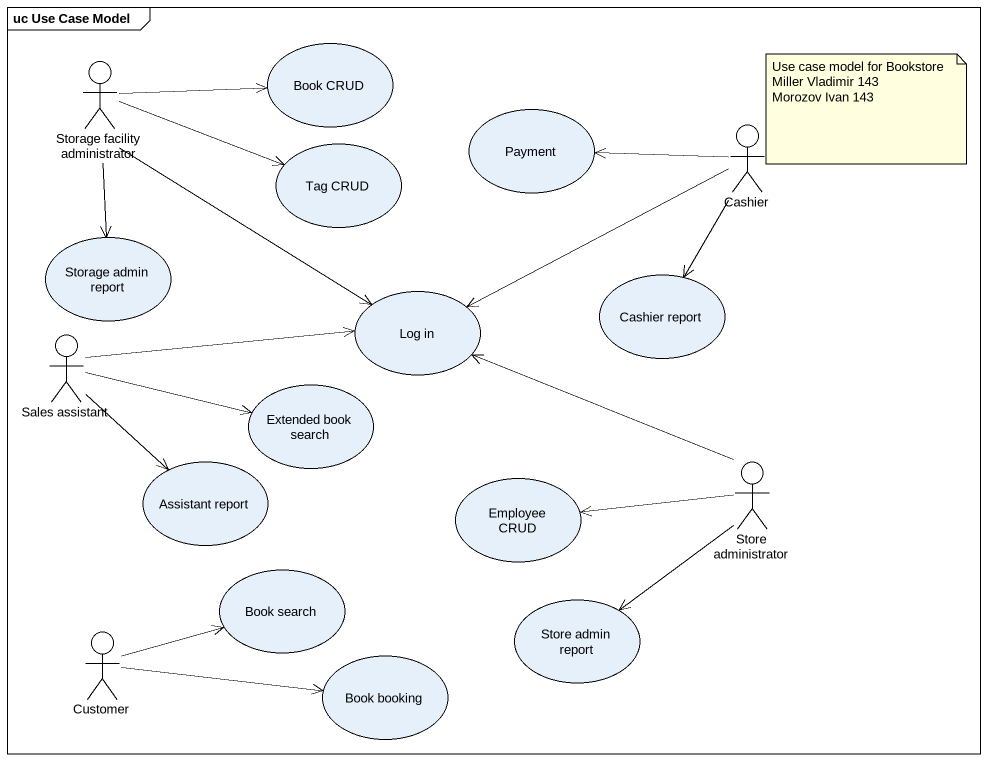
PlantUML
@startuml
mainframe uc Use Case Model
usecase "Book CRUD" as Book_CRUD
actor "Storage facility administrator" as Storage_facility
usecase Payment
usecase "Tag CRUD" as Tag_CRUD
actor Сashier
usecase "Storage admin report" as Storage_admin_report
usecase "Cashier report" as Cashier_report
usecase "Log in" as Log_in
actor "Sales assistant" as Sales_assistant
usecase "Extended book search" as Extended_book_search
usecase "Assistant report" as Assistant_report
usecase "Employee CRUD" as Employee_CRUD
actor "Store administrator" as Store_administrator
usecase "Book search" as Book_search
usecase "Store admin report" as Store_admin_report
actor Customer
usecase "Book booking" as Book_booking
Storage_facility -right-> Book_CRUD
Storage_facility -right-> Tag_CRUD
Storage_facility --> Storage_admin_report
Storage_facility --> Log_in
Сashier -left-> Payment
Сashier --> Cashier_report
Сashier -left-> Log_in
Sales_assistant -right-> Log_in
Sales_assistant -right-> Extended_book_search
Sales_assistant --> Assistant_report
Store_administrator -left-> Log_in
Store_administrator -left-> Employee_CRUD
Store_administrator --> Store_admin_report
Customer -right-> Book_search
Customer -right-> Book_booking
note as N1
  Use case model for Bookstore
  Miller Vladimir 143
  Morozov Ivan 143
end note
@enduml
